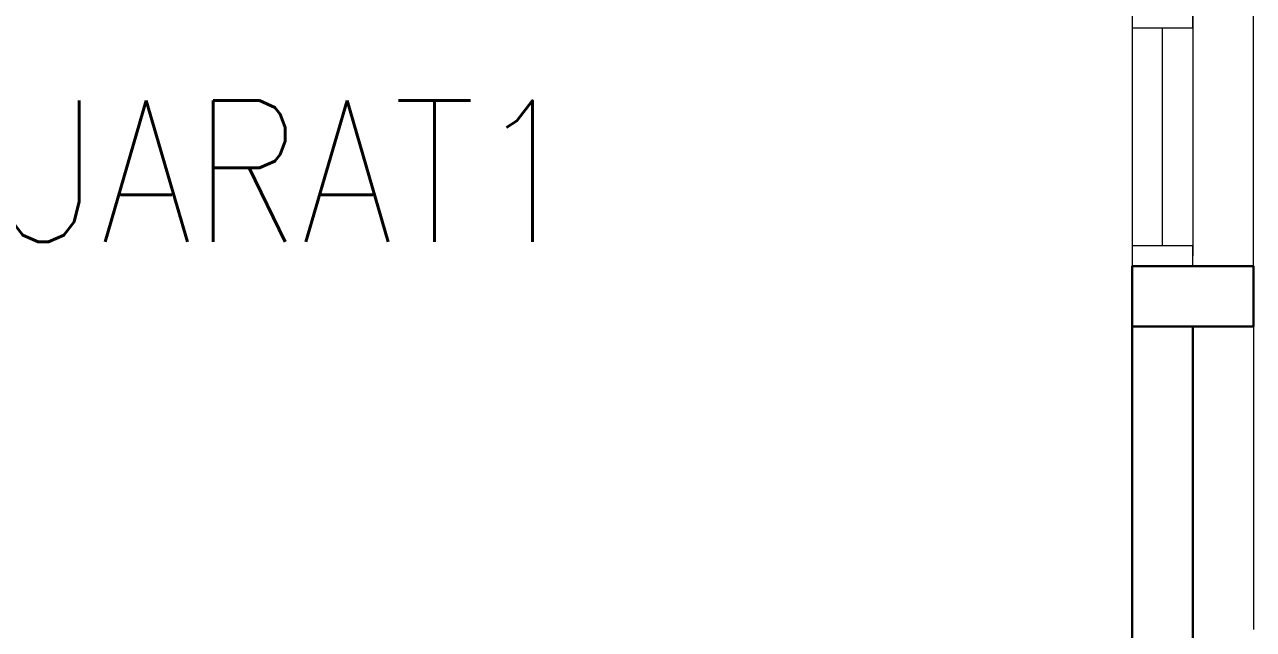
# Model space of a CAD drawing. Header units: inches. Extents: x 17074 to 430035, y 21644 to 175348.
# Drawn here: x 58816 to 61859, y 68404 to 69902 of the extents above; entities that cross this region are included whole.
import ezdxf
from ezdxf.enums import TextEntityAlignment as Align

# ---------------------------------------------------------------- set-up
doc = ezdxf.new("R2010")
doc.units = ezdxf.units.IN
doc.header["$MEASUREMENT"] = 0
for name, color, linetype, lineweight in [('LW', 8, 'Continuous', 20), ('t3', 8, 'Continuous', 25), ('wall', 8, 'Continuous', 30), ('WIN', 8, 'Continuous', 18)]:
    doc.layers.add(name, color=color, linetype=linetype, lineweight=lineweight)
doc.styles.add('LAILA', font='romans.shx', dxfattribs={"width": 0.85})

msp = doc.modelspace()

# ---------------------------------------------------------------- linework, layer by layer
at = {"layer": 'LW'}
for p, q in [((61859.3, 69303.6), (61859.3, 72303.6)), ((61859.3, 69153.6), (61859.3, 68403.6))]:
    msp.add_line(p, q, dxfattribs=at)
at = {"layer": 'wall'}
for p, q in [((61559.3, 67728.6), (61559.3, 69303.6)), ((61709.3, 67728.6), (61709.3, 69153.6))]:
    msp.add_line(p, q, dxfattribs=at)
msp.add_lwpolyline([(61559.3, 69153.6), (61559.3, 69303.6), (61859.3, 69303.6), (61859.3, 69153.6)], close=True, dxfattribs=at)
at = {"layer": 'WIN'}
for p, q in [((61559.3, 72303.6), (61559.3, 69303.6)), ((61709.3, 72278.6), (61709.3, 69328.6)), ((61634.3, 69353.6), (61634.3, 69893.6))]:
    msp.add_line(p, q, dxfattribs=at)
for points in [[(61709.3, 69893.6), (61709.3, 69943.6), (61559.3, 69943.6), (61559.3, 69893.6)], [(61709.3, 69303.6), (61709.3, 69353.6), (61559.3, 69353.6), (61559.3, 69303.6)]]:
    msp.add_lwpolyline(points, close=True, dxfattribs=at)

# ---------------------------------------------------------------- texts
at = {"layer": 't3', "style": 'LAILA', "width": 0.85}
msp.add_text('MESYUARAT1', height=350, dxfattribs=at).set_placement((57689.3, 69713.4), align=Align.TOP_LEFT)

doc.saveas('drawing.dxf')
